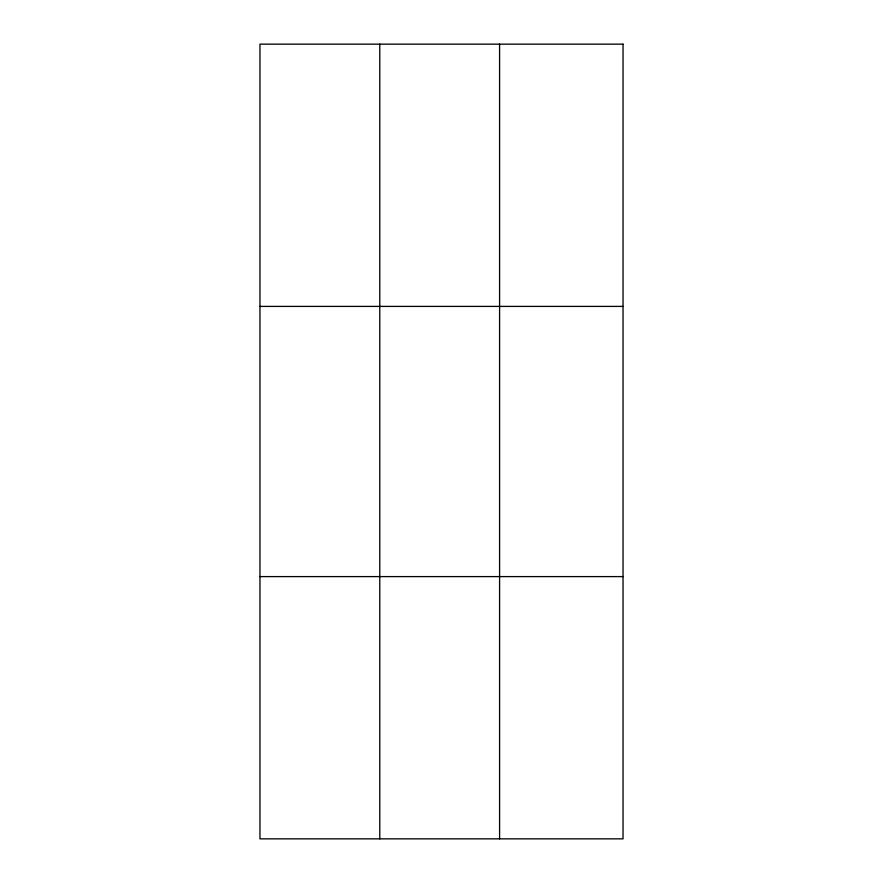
<?xml version="1.0" encoding="UTF-8"?>
<svg xmlns="http://www.w3.org/2000/svg" width="883" height="883" viewBox="0 0 883 883"><rect width="100%" height="100%" fill="white"/><g stroke="black" fill="none" stroke-linecap="round" stroke-linejoin="round"><path stroke-width="1.32" d="M379.778 838.85L379.778 44.15M499.59 838.85L499.59 44.15M259.966 306.401L623.034 306.401M259.966 576.599L623.034 576.599M623.034 44.15L259.966 44.15L259.966 838.85L623.034 838.85L623.034 44.15"/></g></svg>
